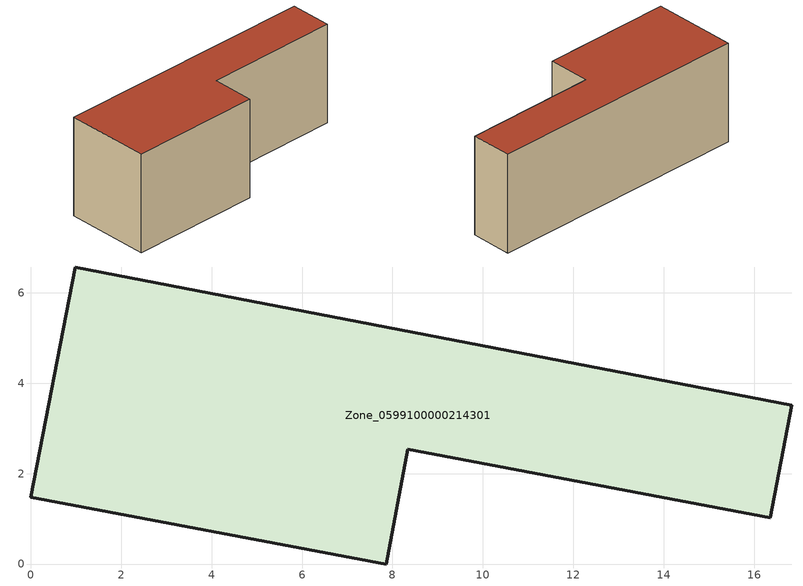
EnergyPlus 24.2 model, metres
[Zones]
Zone_0599100000214301
 floor ground (C_G): 8.34,2.54 7.86,0 0,1.48 0.98,6.57 16.83,3.51 16.36,1.02 z0
 wall outside (C_F): 0.98,6.57 0,1.48 7.86,0 8.34,2.54 16.36,1.02 16.83,3.51 0.98,6.57 z0:6.17
 roof outside (C_R): 16.83,3.51 0.98,6.57 0,1.48 7.86,0 8.34,2.54 16.36,1.02 z6.17
[BUILDING]
Pand.0599100000214301: North Axis=0; Terrain=City; Loads Convergence Tolerance Value=0.04; Temperature Convergence Tolerance Value=0.4; Solar Distribution=FullExterior; Maximum Number of Warmup Days=25; Minimum Number of Warmup Days=1
[Site:Location]
Rotterdam.The.Hague.AP_ZH_NLD Design_Conditions: Latitude=51.96; Longitude=4.45; Time Zone=1; Elevation=-4.5
[SITE:GROUNDTEMPERATURE:BUILDINGSURFACE]
18, 18, 18, 18, 18, 18, 18, 18, 18, 18, 18, 18
[MATERIAL] Thermal Absorptance=0.9; Solar Absorptance=0.7; Visible Absorptance=0.7
Name | Roughness | Thickness | Conductivity | Density | Specific Heat
G.TC.1946 | MediumSmooth | 0.15 | 1 | 540 | 1210
F.TC.1946 | Rough | 0.3 | 0.857143 | 1920 | 840
R.TC.1946 | MediumRough | 0.2 | 0.909091 | 1500 | 1000
[CONSTRUCTION]
C_G: G.TC.1946
C_F: F.TC.1946
C_R: R.TC.1946
[ZONE]
Zone_0599100000214301: Type=1; Multiplier=1; Ceiling Height=Autocalculate; Volume=Autocalculate; Floor Area=autocalculate; Part of Total Floor Area=Yes
[ZONEINFILTRATION:DESIGNFLOWRATE]
Infil_Zone_0599100000214301: Zone or ZoneList or Space or SpaceList=Zone_0599100000214301; Schedule=AlwaysOn; Design Flow Rate Calculation Method=Flow/Area; Flow Rate per Floor Area=0.003; Constant Term Coefficient=1; Temperature Term Coefficient=0; Velocity Term Coefficient=0; Velocity Squared Term Coefficient=0
[HVACTEMPLATE:ZONE:IDEALLOADSAIRSYSTEM]
Zone_0599100000214301: Maximum Heating Supply Air Temperature=50; Minimum Cooling Supply Air Temperature=13; Maximum Heating Supply Air Humidity Ratio=0.0156; Minimum Cooling Supply Air Humidity Ratio=0.0077; Heating Limit=NoLimit; Cooling Limit=NoLimit; Dehumidification Control Type=ConstantSensibleHeatRatio; Cooling Sensible Heat Ratio=0.7; Dehumidification Setpoint=60; Humidification Control Type=None; Humidification Setpoint=30; Outdoor Air Method=None; Outdoor Air Flow Rate per Person=0.00944; Outdoor Air Flow Rate per Zone Floor Area=0; Outdoor Air Flow Rate per Zone=0; Demand Controlled Ventilation Type=None; Outdoor Air Economizer Type=NoEconomizer; Heat Recovery Type=None; Sensible Heat Recovery Effectiveness=0.7; Latent Heat Recovery Effectiveness=0.65
[ZONECONTROL:THERMOSTAT]
ThermostatControl_Zone_0599100000214301: Zone or ZoneList=Zone_0599100000214301; Control Type Schedule=DualSetpointControlType; Control 1=Thermostat_Zone_0599100000214301; Temperature Difference Between Cutout And Setpoint=0
[THERMOSTATSETPOINT:DUALSETPOINT]
Thermostat_Zone_0599100000214301: Heating Setpoint Temperature Schedule=HeatingSetpoint_Zone_0599100000214301; Cooling Setpoint Temperature Schedule=CoolingSetpoint_Zone_0599100000214301
[SCHEDULE:COMPACT]
HeatingSetpoint_Zone_0599100000214301: Through: 12/31, For: AllDays, Until: 24:00, 21
CoolingSetpoint_Zone_0599100000214301: Through: 12/31, For: AllDays, Until: 24:00, 24
DualSetpointControlType: Through: 12/31, For: AllDays, Until: 24:00, 4
AlwaysOn: Through: 12/31, For: AllDays, Until: 24:00, 1
